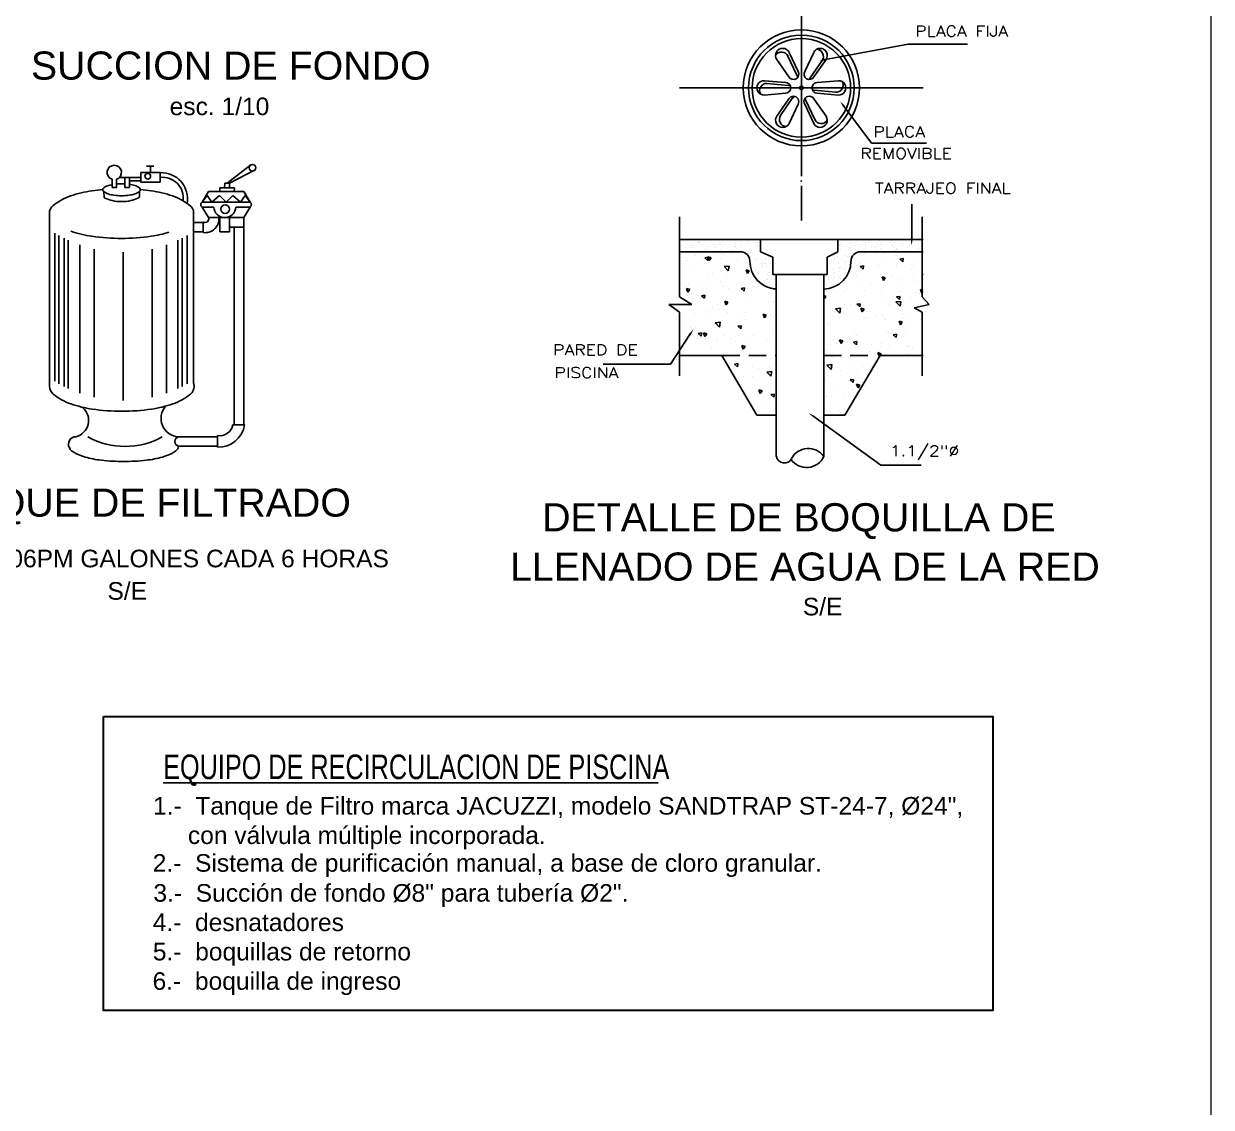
# Model space of a CAD drawing. Header units: millimetres. Extents: x 300 to 403, y 95 to 158.
# Drawn here: x 386.14 to 403.02, y 125.38 to 140.78 of the extents above; entities that cross this region are included whole.
import ezdxf
from ezdxf.enums import TextEntityAlignment as Align

# ---------------------------------------------------------------- set-up
doc = ezdxf.new("R2010")
doc.units = ezdxf.units.MM
doc.linetypes.add('CENTER2', pattern=[1.125, 0.75, -0.125, 0.125, -0.125])
doc.linetypes.add('HIDDEN', pattern=[0.375, 0.25, -0.125])
doc.layers.get('0').update_dxf_attribs({"lineweight": 15})
doc.layers.add('03', color=3, linetype='Continuous', lineweight=30)
for name, color, linetype in [('DET-PISC', 1, 'Continuous'), ('DRENAJES', 1, 'Continuous'), ('LINEACORTE', 5, 'CENTER2')]:
    doc.layers.add(name, color=color, linetype=linetype)
doc.styles.add('F-1', font='arial.ttf', dxfattribs={"height": 0.3})
doc.styles.add('ROMANS', font='romans.shx')
doc.styles.add('style2', font='swisscl.ttf')

# ---------------------------------------------------------------- blocks, each defined once
blk = doc.blocks.new('*X20')
at = {"color": 0}
for p, q in [((-16.126, 1.531), (-16.126, 1.531)), ((-16.212, 1.352), (-16.212, 1.352)), ((-16.16, 1.351), (-16.16, 1.351)), ((-16.155, 1.475), (-16.155, 1.475)), ((-16.154, 1.395), (-16.154, 1.395)), ((-16.121, 1.377), (-16.121, 1.377)), ((-16.113, 1.4), (-16.113, 1.4)), ((-16.047, 1.409), (-16.047, 1.409)), ((-16.189, 1.183), (-16.189, 1.183)), ((-16.116, 1.223), (-16.116, 1.223)), ((-16.091, 1.275), (-16.091, 1.275)), ((-16.08, 1.278), (-16.08, 1.278)), ((-16.08, 1.197), (-16.08, 1.197)), ((-16.065, 1.264), (-16.065, 1.264)), ((-16.181, 1.173), (-16.181, 1.173)), ((-16.157, 1.057), (-16.157, 1.057)), ((-16.148, 1.152), (-16.148, 1.152)), ((-16.142, 1.044), (-16.142, 1.044)), ((-16.111, 1.069), (-16.111, 1.069)), ((-16.214, 0.99), (-16.214, 0.99)), ((-16.211, 0.874), (-16.211, 0.874)), ((-16.18, 0.977), (-16.18, 0.977)), ((-16.117, 0.973), (-16.117, 0.973)), ((-16.115, 0.985), (-16.115, 0.985)), ((-16.106, 0.915), (-16.106, 0.915)), ((-16.083, 0.952), (-16.083, 0.952)), ((-16.072, 0.98), (-16.072, 0.98)), ((-16.209, 0.835), (-16.209, 0.835)), ((-16.204, 0.681), (-16.204, 0.681)), ((-16.149, 0.759), (-16.149, 0.759)), ((-16.148, 0.774), (-16.148, 0.774)), ((-16.107, 0.779), (-16.107, 0.779)), ((-16.101, 0.76), (-16.101, 0.76)), ((-16.069, 0.687), (-16.069, 0.687)), ((-16.052, 0.773), (-16.052, 0.773)), ((-16.505, 0.52), (-16.505, 0.52)), ((-16.463, 0.525), (-16.463, 0.525)), ((-16.408, 0.524), (-16.408, 0.524)), ((-16.398, 0.534), (-16.398, 0.534)), ((-16.29, 0.548), (-16.29, 0.548)), ((-16.248, 0.554), (-16.248, 0.554)), ((-16.237, 0.572), (-16.237, 0.572)), ((-16.225, 0.539), (-16.225, 0.539)), ((-16.203, 0.551), (-16.203, 0.551)), ((-16.199, 0.527), (-16.199, 0.527)), ((-16.183, 0.562), (-16.183, 0.562)), ((-16.146, 0.673), (-16.146, 0.673)), ((-16.096, 0.606), (-16.096, 0.606)), ((-16.074, 0.576), (-16.074, 0.576)), ((-16.054, 0.673), (-16.054, 0.673)), ((-16.67, 0.371), (-16.67, 0.371)), ((-16.637, 0.349), (-16.637, 0.349)), ((-16.62, 0.362), (-16.62, 0.362)), ((-16.58, 0.472), (-16.58, 0.472)), ((-16.512, 0.445), (-16.512, 0.445)), ((-16.466, 0.469), (-16.466, 0.469)), ((-16.421, 0.371), (-16.421, 0.371)), ((-16.403, 0.37), (-16.403, 0.37)), ((-16.387, 0.35), (-16.387, 0.35)), ((-16.386, 0.396), (-16.386, 0.396)), ((-16.371, 0.382), (-16.371, 0.382)), ((-16.331, 0.473), (-16.331, 0.473)), ((-16.307, 0.444), (-16.307, 0.444)), ((-16.146, 0.466), (-16.146, 0.466)), ((-16.131, 0.453), (-16.131, 0.453)), ((-16.091, 0.452), (-16.091, 0.452)), ((-16.081, 0.473), (-16.081, 0.473)), ((-16.716, 0.288), (-16.716, 0.288)), ((-16.647, 0.294), (-16.647, 0.294)), ((-16.627, 0.326), (-16.627, 0.326)), ((-16.614, 0.208), (-16.614, 0.208)), ((-16.612, 0.312), (-16.612, 0.312)), ((-16.605, 0.299), (-16.605, 0.299)), ((-16.542, 0.248), (-16.542, 0.248)), ((-16.54, 0.308), (-16.54, 0.308)), ((-16.515, 0.272), (-16.515, 0.272)), ((-16.507, 0.291), (-16.507, 0.291)), ((-16.431, 0.322), (-16.431, 0.322)), ((-16.39, 0.328), (-16.39, 0.328)), ((-16.325, 0.336), (-16.325, 0.336)), ((-16.302, 0.319), (-16.302, 0.319)), ((-16.302, 0.29), (-16.302, 0.29)), ((-16.677, -0.5), (-16.677, -0.5)), ((-16.741, -0.547), (-16.741, -0.547)), ((-16.686, -0.636), (-16.686, -0.636)), ((-16.676, -0.538), (-16.676, -0.538)), ((-16.608, -0.563), (-16.608, -0.563)), ((-16.596, -0.631), (-16.596, -0.631)), ((-16.589, -0.562), (-16.589, -0.562)), ((-16.567, -0.524), (-16.567, -0.524)), ((-16.563, -0.653), (-16.563, -0.653)), ((-16.528, -0.636), (-16.528, -0.636)), ((-16.514, -0.65), (-16.514, -0.65)), ((-16.476, -0.634), (-16.476, -0.634)), ((-16.373, -0.555), (-16.373, -0.555)), ((-16.347, -0.631), (-16.347, -0.631)), ((-16.314, -0.652), (-16.314, -0.652)), ((-16.288, -0.566), (-16.288, -0.566)), ((-16.272, -0.635), (-16.272, -0.635)), ((-16.602, -0.736), (-16.602, -0.736)), ((-16.584, -0.717), (-16.584, -0.717)), ((-16.532, -0.832), (-16.532, -0.832)), ((-16.493, -0.721), (-16.493, -0.721)), ((-16.471, -0.788), (-16.471, -0.788)), ((-16.452, -0.716), (-16.452, -0.716)), ((-16.444, -0.714), (-16.444, -0.714)), ((-16.441, -0.73), (-16.441, -0.73)), ((-16.387, -0.707), (-16.387, -0.707)), ((-16.368, -0.709), (-16.368, -0.709)), ((-16.364, -0.787), (-16.364, -0.787)), ((-16.35, -0.8), (-16.35, -0.8)), ((-16.283, -0.831), (-16.283, -0.831)), ((-16.278, -0.693), (-16.278, -0.693)), ((-16.267, -0.789), (-16.267, -0.789)), ((-16.236, -0.688), (-16.236, -0.688)), ((-16.192, -0.73), (-16.192, -0.73)), ((-16.159, -0.706), (-16.159, -0.706)), ((-16.124, -0.716), (-16.124, -0.716)), ((-16.109, -0.73), (-16.109, -0.73)), ((-16.051, -0.781), (-16.051, -0.781)), ((-16.498, -0.853), (-16.498, -0.853)), ((-16.363, -0.863), (-16.363, -0.863)), ((-16.28, -0.864), (-16.28, -0.864)), ((-16.249, -0.853), (-16.249, -0.853)), ((-16.204, -0.891), (-16.204, -0.891)), ((-16.2, -0.937), (-16.2, -0.937)), ((-16.186, -0.95), (-16.186, -0.95)), ((-16.163, -0.885), (-16.163, -0.885)), ((-16.154, -0.86), (-16.154, -0.86)), ((-16.127, -0.93), (-16.127, -0.93)), ((-16.097, -0.876), (-16.097, -0.876)), ((-16.046, -0.935), (-16.046, -0.935)), ((-16.184, -1.053), (-16.184, -1.053)), ((-16.149, -1.014), (-16.149, -1.014)), ((-16.144, -1.169), (-16.144, -1.169)), ((-16.13, -1.088), (-16.13, -1.088)), ((-16.116, -1.014), (-16.116, -1.014)), ((-16.089, -1.082), (-16.089, -1.082)), ((-16.063, -1.13), (-16.063, -1.13)), ((-16.192, -1.235), (-16.192, -1.235)), ((-16.165, -1.3), (-16.165, -1.3)), ((-16.153, -1.232), (-16.153, -1.232)), ((-16.139, -1.323), (-16.139, -1.323)), ((-16.12, -1.253), (-16.12, -1.253)), ((-16.113, -1.308), (-16.113, -1.308)), ((-16.098, -1.321), (-16.098, -1.321)), ((-16.057, -1.285), (-16.057, -1.285)), ((-16.198, -1.511), (-16.198, -1.511)), ((-16.157, -1.506), (-16.157, -1.506)), ((-16.134, -1.477), (-16.134, -1.477)), ((-16.092, -1.497), (-16.092, -1.497)), ((-16.089, -1.432), (-16.089, -1.432)), ((-16.055, -1.454), (-16.055, -1.454)), ((-16.189, -1.528), (-16.189, -1.528)), ((-16.183, -1.531), (-16.183, -1.531)), ((-16.175, -1.541), (-16.175, -1.541)), ((-16.129, -1.631), (-16.129, -1.631)), ((-16.105, -1.605), (-16.105, -1.605)), ((-16.209, -1.833), (-16.209, -1.833)), ((-16.182, -1.826), (-16.182, -1.826)), ((-16.175, -1.855), (-16.175, -1.855)), ((-16.124, -1.709), (-16.124, -1.709)), ((-16.123, -1.785), (-16.123, -1.785)), ((-16.118, -1.732), (-16.118, -1.732)), ((-16.083, -1.703), (-16.083, -1.703))]:
    blk.add_line(p, q, dxfattribs=at)

msp = doc.modelspace()

# ---------------------------------------------------------------- linework, layer by layer
at = {"color": 5, "ltscale": 0.7}
msp.add_lwpolyline([(299.684, 95.267), (403.016, 95.267), (403.016, 157.588), (299.684, 157.588)], close=True, dxfattribs=at)
at = {"layer": '03', "linetype": 'Continuous'}
msp.add_lwpolyline([(387.271, 130.935), (399.91, 130.935), (399.91, 126.755), (387.271, 126.755)], close=True, dxfattribs=at)
at = {"layer": 'DET-PISC'}
for p, q in [((397.19, 141.564), (397.19, 138.618)), ((397.532, 140.275), (398.708, 140.496)), ((398.708, 140.496), (399.549, 140.496)), ((397.012, 140.03), (396.84, 140.277)), ((397.143, 140.106), (397.016, 140.378)), ((397.238, 140.106), (397.365, 140.378)), ((397.369, 140.03), (397.541, 140.277)), ((396.965, 139.949), (396.666, 139.975)), ((397.416, 139.949), (397.715, 139.975)), ((395.459, 139.873), (398.921, 139.873)), ((396.965, 139.797), (396.666, 139.771)), ((397.416, 139.797), (397.715, 139.771)), ((397.012, 139.716), (396.84, 139.469)), ((397.143, 139.64), (397.016, 139.367)), ((397.238, 139.64), (397.365, 139.367)), ((397.369, 139.716), (397.541, 139.469)), ((397.793, 139.613), (398.188, 139.088)), ((398.97, 139.088), (398.188, 139.088)), ((397.19, 138.48), (397.19, 137.988)), ((398.758, 137.724), (398.758, 138.221)), ((395.459, 136.9), (395.459, 138.04)), ((398.909, 136.9), (398.909, 138.04)), ((395.632, 136.792), (395.459, 136.9)), ((395.459, 136.684), (395.308, 136.792)), ((395.308, 136.792), (395.632, 136.792)), ((395.459, 135.78), (395.459, 136.684)), ((398.909, 135.78), (398.909, 136.684)), ((395.606, 136.367), (395.331, 135.946)), ((395.331, 135.946), (394.371, 135.946)), ((397.352, 135.21), (398.318, 134.507)), ((398.893, 134.507), (398.318, 134.507))]:
    msp.add_line(p, q, dxfattribs=at)
at = {"layer": 'DET-PISC', "color": 2}
for p, q in [((397.128, 140.052), (397, 140.325)), ((397.314, 140.017), (397.487, 140.263)), ((397.004, 139.908), (396.704, 139.934)), ((397.377, 139.838), (397.677, 139.811)), ((397.066, 139.729), (396.894, 139.482)), ((397.253, 139.693), (397.38, 139.421)), ((388.337, 134.913), (388.892, 134.913)), ((388.337, 134.777), (388.892, 134.777))]:
    msp.add_line(p, q, dxfattribs=at)
at = {"layer": 'DET-PISC', "color": 1}
for p, q in [((387.986, 138.76), (387.884, 138.76)), ((387.94, 138.668), (387.94, 138.76)), ((387.94, 138.76), (387.986, 138.76)), ((389.028, 138.52), (389.366, 138.779)), ((387.576, 138.6), (387.499, 138.6)), ((387.804, 138.6), (387.576, 138.6)), ((387.804, 138.668), (388.077, 138.668)), ((387.804, 138.668), (387.804, 138.532)), ((388.077, 138.668), (388.077, 138.532)), ((389.062, 138.52), (389.418, 138.701)), ((387.274, 138.399), (387.279, 138.316)), ((387.804, 138.549), (387.639, 138.549)), ((387.783, 138.399), (387.784, 138.32)), ((387.804, 138.532), (388.077, 138.532)), ((388.764, 138.398), (388.674, 138.247)), ((388.764, 138.398), (389.267, 138.398)), ((388.926, 138.398), (388.927, 138.452)), ((388.927, 138.452), (389.132, 138.452)), ((388.993, 138.452), (388.994, 138.52)), ((388.994, 138.52), (389.062, 138.52)), ((389.061, 138.452), (389.062, 138.52)), ((389.13, 138.401), (389.132, 138.454)), ((389.357, 138.247), (389.267, 138.398)), ((388.746, 138.341), (388.674, 138.248)), ((388.674, 138.247), (389.357, 138.247)), ((388.81, 138.247), (388.746, 138.341)), ((388.918, 138.341), (388.81, 138.247)), ((389.015, 138.247), (388.918, 138.341)), ((389.015, 138.247), (389.112, 138.341)), ((389.112, 138.341), (389.221, 138.247)), ((389.221, 138.247), (389.285, 138.341)), ((389.285, 138.341), (389.356, 138.248)), ((388.674, 138.179), (388.84, 138.179)), ((388.764, 138.029), (388.674, 138.179)), ((389.151, 138.179), (389.356, 138.179)), ((389.356, 138.179), (389.267, 138.029)), ((388.551, 137.961), (388.687, 137.961)), ((388.764, 138.029), (389.267, 138.029)), ((388.926, 138.029), (388.926, 137.824)), ((389.062, 138.029), (389.062, 137.824)), ((389.062, 137.892), (389.267, 137.892)), ((389.13, 137.892), (389.13, 135.084)), ((389.267, 138.029), (389.267, 135.084)), ((386.58, 137.808), (386.58, 135.702)), ((386.639, 137.773), (386.639, 135.667)), ((386.712, 137.734), (386.712, 135.628)), ((388.388, 137.734), (388.388, 135.628)), ((388.462, 137.773), (388.462, 135.667)), ((388.551, 137.824), (388.687, 137.824)), ((388.926, 137.824), (389.062, 137.824)), ((386.771, 137.706), (386.771, 135.6)), ((386.933, 137.641), (386.933, 135.534)), ((387.14, 137.58), (387.14, 135.475)), ((387.961, 137.58), (387.961, 135.475)), ((388.167, 137.641), (388.167, 135.534)), ((388.329, 137.706), (388.329, 135.6)), ((387.55, 137.535), (387.55, 135.429)), ((387.55, 135.429), (387.55, 137.524))]:
    msp.add_line(p, q, dxfattribs=at)
at = {"layer": 'DET-PISC', "color": 3}
for p, q in [((386.505, 138.12), (386.505, 135.629)), ((388.551, 138.12), (388.551, 135.677)), ((388.687, 137.967), (388.687, 137.816)), ((395.54, 137.465), (395.54, 137.465)), ((395.565, 137.421), (395.565, 137.421)), ((395.689, 137.49), (395.689, 137.49)), ((395.789, 137.456), (395.789, 137.456)), ((395.863, 137.464), (395.816, 137.455)), ((395.859, 137.419), (395.816, 137.455)), ((395.836, 137.412), (395.836, 137.412)), ((395.859, 137.419), (395.863, 137.464)), ((395.88, 137.417), (395.86, 137.47)), ((395.906, 137.455), (395.86, 137.47)), ((395.88, 137.417), (395.906, 137.454)), ((396.039, 137.447), (396.039, 137.447)), ((396.053, 137.524), (396.053, 137.524)), ((396.095, 137.499), (396.095, 137.499)), ((396.191, 137.519), (396.191, 137.519)), ((396.289, 137.438), (396.289, 137.438)), ((398.091, 137.514), (398.091, 137.514)), ((398.25, 137.527), (398.25, 137.527)), ((398.38, 137.439), (398.38, 137.439)), ((398.538, 137.483), (398.538, 137.483)), ((398.637, 137.446), (398.59, 137.438)), ((398.633, 137.401), (398.59, 137.438)), ((398.633, 137.401), (398.637, 137.446)), ((398.804, 137.417), (398.804, 137.417)), ((395.652, 137.27), (395.652, 137.27)), ((395.861, 137.224), (395.861, 137.224)), ((395.929, 137.232), (395.929, 137.232)), ((396.162, 137.34), (396.091, 137.332)), ((396.152, 137.273), (396.091, 137.332)), ((396.132, 137.215), (396.132, 137.215)), ((396.136, 137.282), (396.136, 137.282)), ((396.152, 137.273), (396.162, 137.34)), ((396.391, 137.301), (396.391, 137.301)), ((396.424, 137.235), (396.404, 137.287)), ((396.449, 137.272), (396.404, 137.287)), ((396.424, 137.235), (396.449, 137.272)), ((396.834, 134.633), (396.834, 137.218)), ((397.509, 134.633), (397.509, 137.218)), ((398.073, 137.342), (398.026, 137.334)), ((398.069, 137.297), (398.026, 137.334)), ((398.036, 137.374), (398.036, 137.374)), ((398.069, 137.297), (398.073, 137.342)), ((398.274, 137.339), (398.274, 137.339)), ((398.286, 137.365), (398.286, 137.365)), ((398.536, 137.355), (398.536, 137.355)), ((398.546, 137.33), (398.546, 137.33)), ((398.761, 137.29), (398.761, 137.29)), ((398.778, 137.226), (398.778, 137.226)), ((398.785, 137.346), (398.785, 137.346)), ((398.909, 137.218), (398.921, 137.218)), ((395.588, 137.086), (395.588, 137.086)), ((395.764, 137.052), (395.764, 137.052)), ((395.837, 137.077), (395.837, 137.077)), ((396.036, 137.124), (396.036, 137.124)), ((396.087, 137.068), (396.087, 137.068)), ((396.266, 137.081), (396.266, 137.081)), ((396.337, 137.059), (396.337, 137.059)), ((396.586, 137.05), (396.586, 137.05)), ((397.663, 137.048), (397.663, 137.048)), ((397.98, 137.185), (397.98, 137.185)), ((398.041, 137.063), (398.041, 137.063)), ((398.166, 137.077), (398.166, 137.077)), ((398.358, 137.135), (398.338, 137.187)), ((398.383, 137.172), (398.338, 137.187)), ((398.358, 137.135), (398.383, 137.172)), ((398.464, 137.197), (398.464, 137.197)), ((398.57, 137.142), (398.57, 137.142)), ((398.613, 137.046), (398.613, 137.046)), ((398.841, 137.133), (398.841, 137.133)), ((395.578, 136.97), (395.558, 137.022)), ((395.604, 137.007), (395.558, 137.022)), ((395.578, 136.97), (395.604, 137.007)), ((395.628, 136.948), (395.628, 136.948)), ((395.816, 136.926), (395.769, 136.917)), ((395.812, 136.881), (395.769, 136.917)), ((395.812, 136.881), (395.816, 136.926)), ((396.12, 136.882), (396.12, 136.882)), ((396.157, 137.027), (396.157, 137.027)), ((396.38, 137.03), (396.333, 137.021)), ((396.376, 136.985), (396.333, 137.021)), ((396.376, 136.985), (396.38, 137.03)), ((396.417, 136.975), (396.417, 136.975)), ((396.428, 137.017), (396.428, 137.017)), ((396.784, 137.018), (396.834, 137.018)), ((397.537, 136.907), (397.518, 136.914)), ((397.518, 136.878), (397.537, 136.907)), ((397.582, 136.934), (397.582, 136.934)), ((397.585, 137.013), (397.585, 137.013)), ((397.783, 136.976), (397.783, 136.976)), ((397.835, 137.004), (397.835, 137.004)), ((398.084, 136.995), (398.084, 136.995)), ((398.334, 136.986), (398.334, 136.986)), ((398.363, 137.039), (398.363, 137.039)), ((398.59, 136.908), (398.543, 136.9)), ((398.586, 136.864), (398.543, 136.9)), ((398.584, 136.977), (398.584, 136.977)), ((398.586, 136.864), (398.59, 136.908)), ((398.744, 136.89), (398.744, 136.89)), ((398.833, 136.968), (398.833, 136.968)), ((398.866, 136.945), (398.866, 136.945)), ((398.902, 136.952), (398.881, 137.005)), ((398.918, 136.993), (398.881, 137.005)), ((398.902, 136.952), (398.918, 136.976)), ((399.008, 136.792), (398.909, 136.9)), ((395.338, 136.777), (395.338, 136.777)), ((395.636, 136.87), (395.636, 136.87)), ((395.923, 136.75), (395.923, 136.75)), ((396.004, 136.795), (396.004, 136.795)), ((396.019, 136.724), (396.019, 136.724)), ((396.122, 136.787), (396.102, 136.84)), ((396.147, 136.824), (396.102, 136.84)), ((396.122, 136.787), (396.147, 136.824)), ((396.453, 136.83), (396.453, 136.83)), ((396.724, 136.82), (396.724, 136.82)), ((396.8, 136.829), (396.8, 136.829)), ((397.747, 136.739), (397.676, 136.73)), ((397.737, 136.672), (397.676, 136.73)), ((397.737, 136.672), (397.747, 136.739)), ((397.807, 136.789), (397.807, 136.789)), ((397.903, 136.79), (397.903, 136.79)), ((397.963, 136.785), (397.963, 136.785)), ((398.026, 136.804), (397.979, 136.796)), ((398.022, 136.759), (397.979, 136.796)), ((398.022, 136.759), (398.026, 136.804)), ((398.056, 136.687), (398.036, 136.74)), ((398.081, 136.725), (398.036, 136.74)), ((398.056, 136.687), (398.081, 136.725)), ((398.078, 136.779), (398.078, 136.779)), ((398.337, 136.866), (398.337, 136.866)), ((398.447, 136.797), (398.447, 136.797)), ((398.602, 136.838), (398.531, 136.83)), ((398.592, 136.771), (398.531, 136.83)), ((398.592, 136.771), (398.602, 136.838)), ((398.792, 136.746), (399.008, 136.792)), ((398.909, 136.684), (398.792, 136.746)), ((398.853, 136.788), (398.853, 136.788)), ((395.641, 136.701), (395.641, 136.701)), ((395.665, 136.664), (395.665, 136.664)), ((395.839, 136.615), (395.839, 136.615)), ((395.89, 136.692), (395.89, 136.692)), ((396.038, 136.54), (395.967, 136.531)), ((396.027, 136.473), (396.038, 136.54)), ((396.14, 136.683), (396.14, 136.683)), ((396.219, 136.553), (396.219, 136.553)), ((396.341, 136.644), (396.341, 136.644)), ((396.39, 136.674), (396.39, 136.674)), ((396.4, 136.574), (396.4, 136.574)), ((396.639, 136.665), (396.639, 136.665)), ((396.666, 136.605), (396.646, 136.657)), ((396.691, 136.642), (396.646, 136.657)), ((396.666, 136.605), (396.691, 136.642)), ((396.749, 136.632), (396.749, 136.632)), ((396.789, 136.613), (396.789, 136.613)), ((397.638, 136.628), (397.638, 136.628)), ((397.665, 136.692), (397.665, 136.692)), ((397.738, 136.611), (397.738, 136.611)), ((397.888, 136.619), (397.888, 136.619)), ((398.103, 136.591), (398.103, 136.591)), ((398.137, 136.61), (398.137, 136.61)), ((398.241, 136.639), (398.241, 136.639)), ((398.346, 136.639), (398.346, 136.639)), ((398.374, 136.582), (398.374, 136.582)), ((398.387, 136.601), (398.387, 136.601)), ((398.6, 136.505), (398.58, 136.557)), ((398.625, 136.542), (398.58, 136.557)), ((398.6, 136.505), (398.625, 136.542)), ((398.633, 136.668), (398.633, 136.668)), ((398.637, 136.592), (398.637, 136.592)), ((398.688, 136.608), (398.688, 136.608)), ((398.886, 136.582), (398.886, 136.582)), ((395.619, 136.469), (395.619, 136.469)), ((395.69, 136.476), (395.69, 136.476)), ((395.769, 136.388), (395.722, 136.379)), ((395.765, 136.343), (395.722, 136.379)), ((395.765, 136.343), (395.769, 136.388)), ((395.82, 136.339), (395.8, 136.392)), ((395.845, 136.377), (395.8, 136.392)), ((395.82, 136.339), (395.845, 136.377)), ((395.961, 136.466), (395.961, 136.466)), ((396.027, 136.473), (395.967, 136.531)), ((396.103, 136.481), (396.103, 136.481)), ((396.333, 136.492), (396.286, 136.483)), ((396.329, 136.447), (396.286, 136.483)), ((396.329, 136.447), (396.333, 136.492)), ((396.783, 136.428), (396.783, 136.428)), ((397.565, 136.533), (397.565, 136.533)), ((397.574, 136.512), (397.574, 136.512)), ((397.946, 136.384), (397.946, 136.384)), ((398.399, 136.394), (398.399, 136.394)), ((398.43, 136.396), (398.43, 136.396)), ((398.543, 136.37), (398.496, 136.362)), ((398.539, 136.326), (398.543, 136.37)), ((398.67, 136.384), (398.67, 136.384)), ((398.727, 136.489), (398.727, 136.489)), ((395.697, 136.311), (395.697, 136.311)), ((395.946, 136.302), (395.946, 136.302)), ((395.986, 136.279), (395.986, 136.279)), ((396.002, 136.323), (396.002, 136.323)), ((396.079, 136.357), (396.079, 136.357)), ((396.196, 136.293), (396.196, 136.293)), ((396.257, 136.269), (396.257, 136.269)), ((396.364, 136.157), (396.344, 136.209)), ((396.389, 136.194), (396.344, 136.209)), ((396.416, 136.206), (396.416, 136.206)), ((396.446, 136.284), (396.446, 136.284)), ((396.515, 136.356), (396.515, 136.356)), ((396.695, 136.275), (396.695, 136.275)), ((397.611, 136.228), (397.611, 136.228)), ((397.648, 136.291), (397.648, 136.291)), ((397.694, 136.239), (397.694, 136.239)), ((397.754, 136.24), (397.734, 136.292)), ((397.779, 136.277), (397.734, 136.292)), ((397.754, 136.24), (397.779, 136.277)), ((397.87, 136.315), (397.87, 136.315)), ((397.978, 136.266), (397.931, 136.258)), ((397.975, 136.222), (397.931, 136.258)), ((397.944, 136.229), (397.944, 136.229)), ((397.975, 136.222), (397.978, 136.266)), ((397.978, 136.353), (397.978, 136.353)), ((398.193, 136.22), (398.193, 136.22)), ((398.316, 136.202), (398.316, 136.202)), ((398.329, 136.238), (398.329, 136.238)), ((398.443, 136.211), (398.443, 136.211)), ((398.539, 136.326), (398.496, 136.362)), ((398.693, 136.202), (398.693, 136.202)), ((395.914, 136.178), (395.914, 136.178)), ((396.086, 136.081), (396.086, 136.081)), ((396.281, 136.081), (396.281, 136.081)), ((396.364, 136.157), (396.389, 136.194)), ((396.383, 136.174), (396.383, 136.174)), ((396.552, 136.072), (396.552, 136.072)), ((396.811, 136.159), (396.811, 136.159)), ((397.548, 136.133), (397.548, 136.133)), ((397.636, 136.04), (397.636, 136.04)), ((397.814, 136.173), (397.814, 136.173)), ((398.165, 136.118), (398.165, 136.118)), ((398.298, 136.057), (398.278, 136.11)), ((398.323, 136.094), (398.278, 136.11)), ((398.298, 136.057), (398.323, 136.094)), ((398.695, 136.197), (398.695, 136.197)), ((398.71, 136.089), (398.71, 136.089)), ((398.763, 136.171), (398.763, 136.171)), ((396.286, 135.954), (396.239, 135.946)), ((396.282, 135.909), (396.239, 135.945)), ((396.244, 135.914), (396.244, 135.914)), ((396.282, 135.909), (396.286, 135.954)), ((396.494, 135.905), (396.494, 135.905)), ((396.577, 135.884), (396.577, 135.884)), ((396.743, 135.896), (396.743, 135.896)), ((396.766, 136.028), (396.766, 136.028)), ((397.623, 135.938), (397.552, 135.93)), ((397.613, 135.871), (397.552, 135.93)), ((397.613, 135.871), (397.623, 135.938)), ((397.632, 135.891), (397.632, 135.891)), ((397.907, 136.031), (397.907, 136.031)), ((397.929, 135.984), (397.929, 135.984)), ((398.053, 135.916), (398.053, 135.916)), ((396.366, 135.774), (396.366, 135.774)), ((396.491, 135.769), (396.491, 135.769)), ((396.768, 135.839), (396.697, 135.83)), ((396.758, 135.772), (396.697, 135.83)), ((396.758, 135.772), (396.768, 135.839)), ((397.531, 135.733), (397.531, 135.733)), ((397.742, 135.86), (397.742, 135.86)), ((397.931, 135.728), (397.884, 135.72)), ((397.927, 135.684), (397.884, 135.72)), ((397.889, 135.736), (397.889, 135.736)), ((397.927, 135.684), (397.931, 135.728)), ((397.932, 135.843), (397.932, 135.843)), ((397.992, 135.851), (397.992, 135.851)), ((396.344, 135.608), (396.344, 135.608)), ((396.606, 135.527), (396.586, 135.579)), ((396.631, 135.564), (396.586, 135.579)), ((396.606, 135.527), (396.631, 135.564)), ((396.749, 135.628), (396.749, 135.628)), ((397.698, 135.567), (397.698, 135.567)), ((397.912, 135.584), (397.912, 135.584)), ((397.996, 135.609), (397.976, 135.662)), ((398.021, 135.647), (397.976, 135.662)), ((397.996, 135.609), (398.021, 135.647)), ((396.547, 135.52), (396.547, 135.52)), ((396.64, 135.41), (396.64, 135.41)), ((396.803, 135.52), (396.756, 135.512)), ((396.799, 135.475), (396.756, 135.512)), ((396.796, 135.511), (396.796, 135.511)), ((396.799, 135.475), (396.803, 135.52)), ((396.833, 135.385), (396.833, 135.385)), ((397.545, 135.484), (397.545, 135.484)), ((397.615, 135.491), (397.615, 135.491)), ((397.795, 135.475), (397.795, 135.475)), ((396.566, 135.332), (396.566, 135.332)), ((396.733, 135.227), (396.733, 135.227)), ((397.736, 135.283), (397.736, 135.283)), ((389.11, 135.084), (389.278, 135.084)), ((388.892, 134.931), (388.892, 134.763))]:
    msp.add_line(p, q, dxfattribs=at)
at = {"layer": 'DET-PISC', "color": 4}
for p, q in [((395.459, 137.718), (398.921, 137.718)), ((396.609, 137.543), (396.609, 137.718)), ((397.709, 137.543), (397.709, 137.718)), ((395.459, 137.543), (396.324, 137.543)), ((396.784, 137.468), (396.609, 137.543)), ((396.784, 137.218), (396.784, 137.468)), ((397.559, 137.468), (397.709, 137.543)), ((397.559, 137.218), (397.559, 137.468)), ((398.03, 137.543), (398.921, 137.543)), ((396.784, 137.218), (397.559, 137.218)), ((395.459, 136.068), (396.059, 136.068)), ((396.559, 135.218), (396.059, 136.068)), ((397.809, 135.218), (398.309, 136.068)), ((398.309, 136.068), (398.921, 136.068)), ((396.559, 135.218), (396.834, 135.218)), ((397.509, 135.218), (397.809, 135.218))]:
    msp.add_line(p, q, dxfattribs=at)
at = {"layer": 'DET-PISC', "color": 0}
msp.add_line((395.602, 136.069), (395.602, 136.069), dxfattribs=at)
at = {"layer": 'DET-PISC', "linetype": 'HIDDEN'}
for p, q in [((396.067, 136.068), (396.834, 136.068)), ((397.509, 136.068), (398.226, 136.068))]:
    msp.add_line(p, q, dxfattribs=at)
at = {"layer": 'DET-PISC', "color": 5}
msp.add_line((386.877, 134.913), (386.877, 134.913), dxfattribs=at)
at = {"layer": 'DET-PISC', "color": 1}
for points in [[(387.394, 138.458), (387.394, 138.573)], [(387.457, 138.573), (387.457, 138.458), (387.394, 138.458)]]:
    msp.add_lwpolyline(points, dxfattribs=at)
msp.add_lwpolyline([(387.576, 138.458), (387.576, 138.6), (387.639, 138.6), (387.639, 138.458)], close=True, dxfattribs=at)
at = {"layer": 'DET-PISC', "color": 3}
for points in [[(387.261, 138.428, 0.012949), (387.108, 138.41, 0.047474), (386.802, 138.336, 0.090674), (386.553, 138.196, 0.160917), (386.505, 138.12, 0.223049)], [(388.551, 138.12, 0.160917), (388.504, 138.196, 0.090674), (388.254, 138.336, 0.047474), (387.948, 138.41, 0.012949), (387.795, 138.428, 0.035393)], [(386.505, 135.629, 0.223049), (386.557, 135.52, 0.090674), (386.806, 135.38, 0.047474), (387.112, 135.306, 0.035393), (387.532, 135.276, 0.035393), (387.953, 135.306, 0.047474), (388.258, 135.38, 0.090674), (388.508, 135.52, 0.223049), (388.559, 135.629, 0.085132), (388.551, 135.677, 0.090674)]]:
    msp.add_lwpolyline(points, format="xyb", dxfattribs=at)
at = {"layer": 'DET-PISC', "color": 1}
for points in [[(387.394, 138.495, 0.152867), (387.274, 138.451, 0.233036), (387.261, 138.425, 0.233036), (387.274, 138.399, 0.086958), (387.339, 138.365, 0.04428), (387.419, 138.347, 0.03277), (387.528, 138.34, 0.03277), (387.638, 138.347, 0.04428), (387.717, 138.365, 0.086958), (387.783, 138.399, 0.233036), (387.795, 138.425, 0.233036), (387.783, 138.451, 0.086958), (387.717, 138.485, 0.04428), (387.638, 138.503, 0.03277)], [(387.576, 138.508, 0.035725), (387.457, 138.507, 0.03277)], [(387.279, 138.316, 0.022129), (387.297, 138.306, 0.066424), (387.396, 138.27, 0.052566), (387.528, 138.256, 0.052566)], [(387.528, 138.256, 0.052566), (387.66, 138.27, 0.066424), (387.76, 138.306, 0.02942), (387.784, 138.32, 0.071446)], [(386.806, 137.835, 0.046861), (387.108, 137.763, 0.035393), (387.528, 137.733, 0.035393), (387.948, 137.763, 0.039255), (388.202, 137.82, 0.090674)]]:
    msp.add_lwpolyline(points, format="xyb", dxfattribs=at)
at = {"layer": 'DET-PISC', "color": 2}
for points in [[(386.787, 134.758, 0.18798), (386.818, 134.713, 0.080047), (387.012, 134.624, 0.039069), (387.241, 134.579, 0.028608), (387.56, 134.561, 0.028608)], [(387.56, 134.561, 0.028608), (387.879, 134.579, 0.039069), (388.108, 134.624, 0.080047), (388.301, 134.713, 0.250207), (388.335, 134.776, 0.005345), (388.335, 134.778, 0.080047)]]:
    msp.add_lwpolyline(points, format="xyb", dxfattribs=at)
for radius in [0.825, 0.75, 0.7]:
    msp.add_circle((397.19, 139.873), radius, dxfattribs=at)
at = {"layer": 'DET-PISC', "color": 6}
msp.add_circle((397.19, 139.873), 0.025, dxfattribs=at)
at = {"layer": 'DET-PISC', "color": 1}
for centre, radius in [((389.388, 138.737), 0.0469), ((387.901, 138.617), 0.0399), ((389.001, 138.149), 0.0625)]:
    msp.add_circle(centre, radius, dxfattribs=at)
at = {"layer": 'DET-PISC'}
msp.add_circle((397.188, 138.548), 0.00339, dxfattribs=at)
for centre, radius, start, end in [((396.925, 140.333), 0.102, 26.7143, 213.2857), ((397.456, 140.333), 0.102, 326.7143, 153.2857), ((397.078, 140.068), 0.0756, 210, 30), ((397.303, 140.068), 0.0756, 150, 330), ((396.66, 139.873), 0.102, 86.7143, 273.2857), ((396.965, 139.873), 0.0756, 270, 90), ((397.416, 139.873), 0.0756, 90, 270), ((397.721, 139.873), 0.102, 266.7143, 93.2857), ((397.078, 139.678), 0.0756, 330, 150), ((397.303, 139.678), 0.0756, 30, 210), ((396.925, 139.413), 0.102, 146.7143, 333.2857), ((397.456, 139.413), 0.102, 206.7143, 33.2857)]:
    msp.add_arc(centre, radius, start, end, dxfattribs=at)
at = {"layer": 'DET-PISC', "color": 2}
for centre, radius, start, end in [((397.402, 140.319), 0.102, 326.7143, 87.7994), ((396.909, 140.279), 0.102, 26.7143, 147.7994), ((396.698, 139.833), 0.102, 86.7143, 207.7994), ((397.062, 140.015), 0.0756, 5.2544, 30), ((397.249, 140.055), 0.0756, 305.2544, 330), ((397.683, 139.913), 0.102, 266.7143, 27.7994), ((397.004, 139.833), 0.0756, 65.2544, 90), ((397.132, 139.691), 0.0756, 125.2544, 150), ((397.377, 139.913), 0.0756, 245.2544, 270), ((397.319, 139.731), 0.0756, 185.2544, 210), ((396.979, 139.426), 0.102, 146.7143, 267.7994), ((397.471, 139.467), 0.102, 206.7143, 327.7994), ((386.822, 135.145), 0.238, 283.2521, 49.3034), ((388.35, 135.174), 0.261, 138.3626, 267.097), ((386.877, 134.809), 0.104, 89.9459, 209.614), ((388.359, 134.845), 0.0715, 107.6272, 252.3728)]:
    msp.add_arc(centre, radius, start, end, dxfattribs=at)
at = {"layer": 'DET-PISC', "color": 1}
for centre, radius, start, end in [((387.425, 138.671), 0.102, 287.804, 252.196), ((388.094, 138.296), 0.372, 349.6642, 92.7039), ((388.111, 138.308), 0.294, 352.1493, 96.6806), ((388.698, 138.213), 0.0423, 125.2094, 236.1887), ((389.331, 138.214), 0.0423, 304.1851, 55.1645), ((388.995, 138.183), 0.156, 181.6545, 358.3455), ((387.579, 135.859), 1.084, 240.8141, 299.1859)]:
    msp.add_arc(centre, radius, start, end, dxfattribs=at)
at = {"layer": 'DET-PISC', "color": 3}
for centre, radius, start, end in [((388.715, 138.011), 0.0519, 237.6912, 20.2422), ((388.715, 138.011), 0.197, 261.9002, 5.2331), ((388.926, 135.115), 0.187, 259.6065, 350.2953), ((388.899, 135.147), 0.384, 268.8766, 350.5573), ((397.289, 134.476), 0.27, 35.4059, 152.2775), ((396.948, 134.655), 0.116, 191.4411, 332.2775), ((397.264, 134.746), 0.27, 215.0852, 335.1743)]:
    msp.add_arc(centre, radius, start, end, dxfattribs=at)
at = {"layer": 'DET-PISC', "color": 4}
for centre, radius, start, end in [((396.324, 137.409), 0.134, 0, 90), ((396.854, 137.409), 0.396, 180, 267.1806), ((397.499, 137.409), 0.396, 271.4475, 0), ((398.03, 137.409), 0.134, 90, 180)]:
    msp.add_arc(centre, radius, start, end, dxfattribs=at)
at = {"layer": 'DET-PISC'}
for points in [[(397.535, 140.261), (397.53, 140.29), (397.444, 140.259)], [(397.781, 139.604), (397.805, 139.622), (397.739, 139.685)], [(398.773, 137.724), (398.743, 137.724), (398.758, 137.634)], [(395.593, 136.375), (395.618, 136.359), (395.655, 136.442)], [(397.346, 135.2), (397.358, 135.22), (397.293, 135.248)]]:
    msp.add_solid(points, dxfattribs=at)
at = {"layer": 'LINEACORTE', "linetype": 'Continuous'}
msp.add_line((388.119, 129.995), (395.157, 129.995), dxfattribs=at)

# ---------------------------------------------------------------- block references
at = {"layer": 'DET-PISC', "rotation": 90}
msp.add_blockref('*X20', (397.013, 153.76), dxfattribs=at)

# ---------------------------------------------------------------- texts
at = {"layer": 'DET-PISC', "color": 2, "style": 'ROMANS', "width": 1.2}
for s, p in [('PLACA FIJA', (398.808, 140.605)), ('PLACA', (398.214, 139.174)), ('REMOVIBLE', (398.028, 138.865)), ('TARRAJEO FINAL', (398.235, 138.372)), ('PARED DE ', (393.662, 136.073)), ('PISCINA', (393.681, 135.749))]:
    msp.add_text(s, height=0.15, dxfattribs=at).set_placement(p)
msp.add_text('1.1/2"%%c', height=0.15, dxfattribs=at).set_placement((399.435, 134.712), align=Align.MIDDLE_RIGHT)
at = {"layer": 'DRENAJES', "color": 2, "linetype": 'Continuous', "style": 'F-1'}
for s, p in [('1.-  Tanque de Filtro marca JACUZZI, modelo SANDTRAP ST-24-7, Ø24", ', (387.975, 129.541)), ('     con válvula múltiple incorporada.', (387.986, 129.123)), ('2.-  Sistema de purificación manual, a base de cloro granular.', (387.971, 128.729)), ('3.-  Succión de fondo Ø8" para tubería Ø2".', (387.981, 128.303)), ('4.-  desnatadores', (387.971, 127.885)), ('5.-  boquillas de retorno', (387.973, 127.468)), ('6.-  boquilla de ingreso', (387.969, 127.05))]:
    msp.add_text(s, height=0.25, dxfattribs=at).set_placement(p)
at = {"layer": 'LINEACORTE', "style": 'F-1'}
for s, p in [('SUCCION DE FONDO', (389.08, 139.99)), ('DETALLE DE BOQUILLA DE', (397.155, 133.568)), ('LLENADO DE AGUA DE LA RED', (397.24, 132.867))]:
    msp.add_text(s, height=0.4, dxfattribs=at).set_placement(p, align=Align.CENTER)
at = {"layer": 'LINEACORTE', "color": 2, "style": 'F-1'}
msp.add_text('esc. 1/10', height=0.25, dxfattribs=at).set_placement((388.92, 139.485), align=Align.CENTER)
at = {"layer": 'LINEACORTE', "style": 'F-1'}
msp.add_text('TANQUE DE FILTRADO', height=0.4, dxfattribs=at).set_placement((384.61, 133.777))
at = {"layer": 'LINEACORTE', "color": 2, "style": 'F-1'}
for s, p in [('PARA 1006PM GALONES CADA 6 HORAS', (384.497, 133.057)), ('S/E', (387.328, 132.596))]:
    msp.add_text(s, height=0.25, dxfattribs=at).set_placement(p)
msp.add_text('S/E', height=0.25, dxfattribs=at).set_placement((397.493, 132.503), align=Align.MIDDLE)
at = {"layer": 'LINEACORTE', "linetype": 'Continuous', "style": 'style2'}
msp.add_text('EQUIPO DE RECIRCULACION DE PISCINA', height=0.35, dxfattribs=at).set_placement((388.119, 130.045))

doc.saveas('drawing.dxf')
